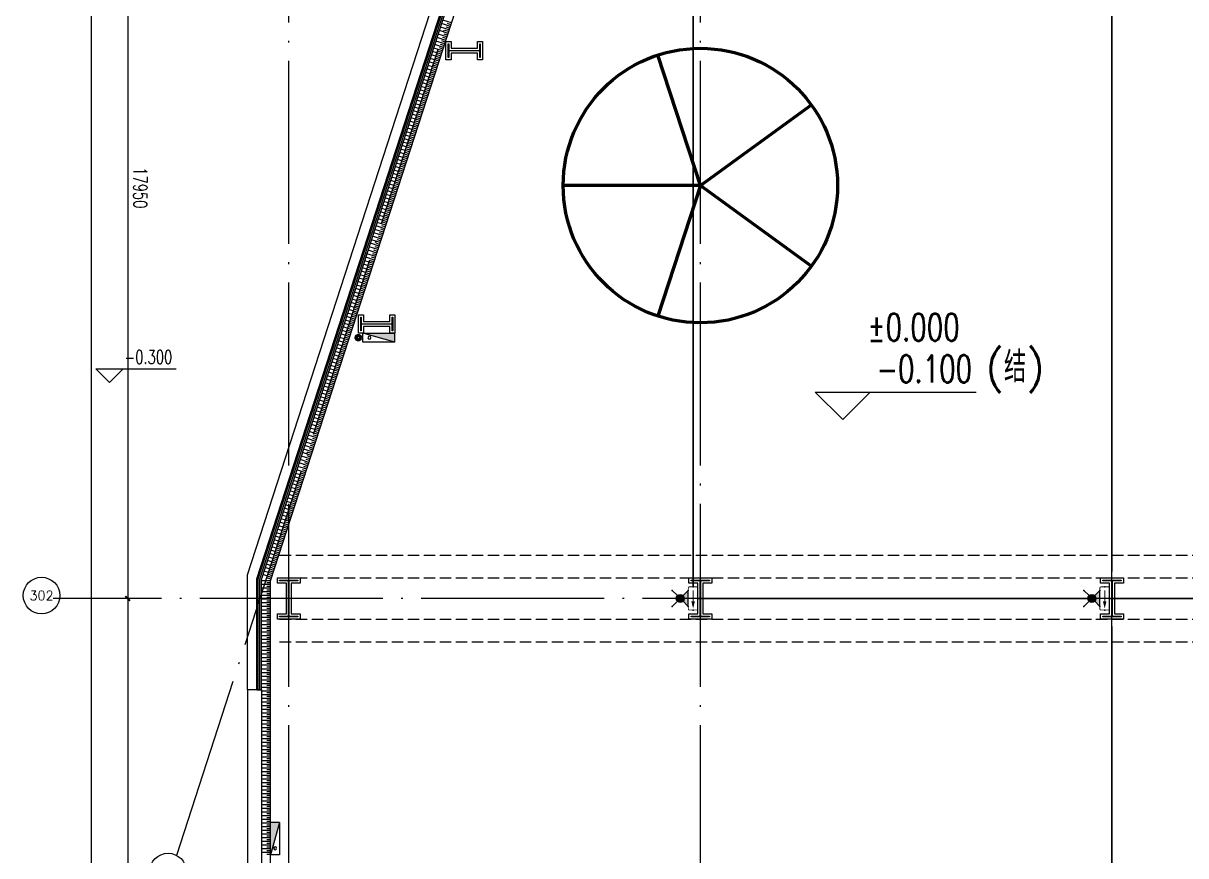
# Model space of a CAD drawing. Extents: x -1396510 to 1250330, y -1892470 to 1623980.
# Drawn here: x 329559 to 354979, y -1347547 to -1329351 of the extents above; entities that cross this region are included whole.
import ezdxf
from ezdxf.enums import TextEntityAlignment as Align

# ---------------------------------------------------------------- set-up
doc = ezdxf.new("R2010")
doc.units = 0
doc.header["$LTSCALE"] = 1000
doc.header["$MEASUREMENT"] = 0
doc.linetypes.add('DASH', pattern=[0.35, 0.25, -0.1])
doc.linetypes.add('DOTE', pattern=[2.42, 2, -0.2, 0.02, -0.2])
doc.layers.get('Defpoints').update_dxf_attribs({"color": 210})
for name, color, linetype in [('99平面图例外参$0$A-HATCH-2', 251, 'Continuous'), ('A-AXIS-D', 1, 'Continuous'), ('A-AXIS-DOTE', 14, 'DOTE'), ('A-HATCH-2', 251, 'Continuous'), ('A-LIN-V', 9, 'Continuous'), ('A-WINDOW', 140, 'Continuous'), ('AS-COLN', 6, 'Continuous'), ('AS-WALL', 40, 'Continuous'), ('EQUIP-应急', 3, 'Continuous'), ('EQUIP-照明', 3, 'Continuous'), ('SB_ZF消火栓', 10, 'Continuous'), ('SB_ZF消火栓M', 10, 'Continuous'), ('WIRE-照明', 1, 'Continuous'), ('建-墙-幕', 4, 'Continuous'), ('建-标高', 3, 'Continuous')]:
    doc.layers.add(name, color=color, linetype=linetype)
doc.layers.add('A-云线2', color=3, linetype='Continuous', plot=False)
doc.layers.add('LG-ZF消防', color=1, linetype='Continuous', lineweight=60)
doc.styles.add('_TCH_AXIS', font='COMPLEX', dxfattribs={"bigfont": 'GBCBIG'})
doc.styles.add('_TEL_DIM', font='SIMPLEX', dxfattribs={"width": 0.8, "height": 3.5, "bigfont": 'HZTXT'})
doc.styles.add('A-DIM_T3', font='SIMPLEX', dxfattribs={"width": 0.705882, "bigfont": 'GBCBIG'})
doc.styles.add('A-STANDARD', font='SIMPLEX', dxfattribs={"bigfont": 'GBCBIG'})
doc.dimstyles.new('A-DIM&&100', dxfattribs={"dimtxt": 297.5, "dimasz": 100, "dimexe": 100, "dimexo": 100, "dimgap": 126.25, "dimtad": 1, "dimdec": 0, "dimzin": 0, "dimdsep": 46, "dimtxsty": 'A-DIM_T3', "dimblk": 'ARCHTICK', "dimcen": 0.09, "dimclrt": 7, "dimazin": 2, "dimtfac": 1, "dimtdec": 0, "dimtix": 1, "dimtmove": 2, "dimatfit": 3, "dimfxl": 0, "dimtolj": 1, "dimtzin": 0, "dimarcsym": 0})

# ---------------------------------------------------------------- blocks, each defined once
blk = doc.blocks.new('4324324')
at = {"layer": 'A-HATCH-2', "color": 8, "linetype": 'DASH'}
for p, q in [((-313054, 567820), (-128854, 567820)), ((-313054, 567320), (-128854, 567320)), ((-313054, 566420), (-128854, 566420)), ((-313054, 565920), (-128854, 565920))]:
    blk.add_line(p, q, dxfattribs=at)
blk = doc.blocks.new('w4324324')
at = {"layer": 'A-HATCH-2', "color": 0, "lineweight": 60}
for q in [(-1694760, 686605), (-1697614, 684532), (-1691907, 684532), (-1696524, 681178), (-1692997, 681178)]:
    blk.add_line((-1694760, 683605), q, dxfattribs=at)
blk.add_circle((-1694760, 683605), 3000, dxfattribs=at)
blk = doc.blocks.new('342343')
at = {"layer": 'A-LIN-V', "color": 8}
blk.add_blockref('w4324324', (1048710, 103556), dxfattribs=at)
blk = doc.blocks.new('w42343243')
at = {"layer": 'A-HATCH-2', "color": 8}
blk.add_lwpolyline([(-165104, 621070), (-164604, 621070), (-164604, 620958), (-164800, 620958), (-164800, 620282), (-164604, 620282), (-164604, 620170), (-165104, 620170), (-165104, 620282), (-164908, 620282), (-164908, 620958), (-165104, 620958)], close=True, dxfattribs=at)
at = {"layer": 'AS-COLN', "color": 3}
blk.add_lwpolyline([(-165054, 621020), (-164654, 621020), (-164654, 621008), (-164850, 621008), (-164850, 620232), (-164654, 620232), (-164654, 620220), (-165054, 620220), (-165054, 620232), (-164858, 620232), (-164858, 621008), (-165054, 621008)], close=True, dxfattribs=at)
blk = doc.blocks.new('nt66')
at = {"layer": 'A-HATCH-2', "color": 8}
blk.add_lwpolyline([(-195840, 766870), (-195440, 766870), (-195440, 766758), (-195586, 766758), (-195586, 766182), (-195440, 766182), (-195440, 766070), (-195840, 766070), (-195840, 766182), (-195694, 766182), (-195694, 766758), (-195840, 766758)], close=True, dxfattribs=at)
at = {"layer": 'AS-COLN'}
blk.add_lwpolyline([(-195790, 766820), (-195490, 766820), (-195490, 766808), (-195636, 766808), (-195636, 766132), (-195490, 766132), (-195490, 766120), (-195790, 766120), (-195790, 766132), (-195644, 766132), (-195644, 766808), (-195790, 766808)], close=True, dxfattribs=at)
blk = doc.blocks.new('42343')
at = {"rotation": 270}
for p in [(-1075488, 383206), (-1077402, 377230)]:
    blk.add_blockref('nt66', p, dxfattribs=at)
at = {"layer": 'A-WINDOW'}
for p in [(-148000, -53750), (-139000, -53750), (-130000, -53750)]:
    blk.add_blockref('w42343243', p, dxfattribs=at)
blk = doc.blocks.new('A$C5D961328')
at = {"layer": 'SB_ZF消火栓'}
blk.add_hatch(color=256, dxfattribs=at).paths.add_polyline_path([(0, 40), (700, 40), (700, 240)])
for p, q in [((700, 240), (0, 240)), ((0, 240), (0, 40)), ((700, 240), (0, 40)), ((0, 40), (700, 40)), ((700, 240), (700, 40))]:
    blk.add_line(p, q, dxfattribs=at)
at = {"layer": 'SB_ZF消火栓', "color": 1}
blk.add_circle((140, 140), 32.5, dxfattribs=at)
blk = doc.blocks.new('we42342343234')
at = {"layer": 'LG-ZF消防'}
blk.add_circle((-311332, 572570), 50, dxfattribs=at)
at = {"layer": 'SB_ZF消火栓M', "xscale": -1}
for p, rotation in [((-311232, 572710), 180), ((-313294, 561270), 270)]:
    blk.add_blockref('A$C5D961328', p, dxfattribs=dict(at, rotation=rotation))
blk = doc.blocks.new('_ArchTick')
at = {"color": 0, "linetype": 'ByBlock', "const_width": 0.4}
blk.add_lwpolyline([(-0.5, -0.5), (0.5, 0.5)], dxfattribs=at)
blk = doc.blocks.new('*D5824')
at = {"layer": 'A-AXIS-D', "color": 0, "lineweight": -2, "transparency": 16777216}
for p, q in [((-2835, -35900), (-3622, -35900)), ((-3522, -35900), (-3522, -53850)), ((-2835, -53850), (-3622, -53850))]:
    blk.add_line(p, q, dxfattribs=at)
at = {"layer": 'Defpoints', "color": 0, "transparency": 16777216}
for p in [(-2735, -35900), (-3522, -53850), (-2735, -53850)]:
    blk.add_point(p, dxfattribs=at)
at = {"layer": 'A-AXIS-D', "color": 0, "lineweight": -2, "transparency": 16777216, "xscale": 100, "yscale": 100, "zscale": 100}
for p, rotation in [((-3522, -35900), 90), ((-3522, -53850), 270)]:
    blk.add_blockref('_ArchTick', p, dxfattribs=dict(at, rotation=rotation))
at = {"layer": 'A-AXIS-D', "color": 7, "transparency": 16777216, "insert": (-3247, -44875), "char_height": 297.5, "attachment_point": 5, "rotation": 270, "style": 'A-DIM_T3'}
blk.add_mtext('\\A1;17950', dxfattribs=at)
blk = doc.blocks.new('*D5825')
at = {"layer": 'A-AXIS-D', "color": 0, "lineweight": -2, "transparency": 16777216}
for p, q in [((-2835, -53850), (-3622, -53850)), ((-3522, -53850), (-3522, -71800)), ((-2835, -71800), (-3622, -71800))]:
    blk.add_line(p, q, dxfattribs=at)
at = {"layer": 'Defpoints', "color": 0, "transparency": 16777216}
for p in [(-2735, -53850), (-3522, -71800), (-2735, -71800)]:
    blk.add_point(p, dxfattribs=at)
at = {"layer": 'A-AXIS-D', "color": 0, "lineweight": -2, "transparency": 16777216, "xscale": 100, "yscale": 100, "zscale": 100}
for p, rotation in [((-3522, -53850), 90), ((-3522, -71800), 270)]:
    blk.add_blockref('_ArchTick', p, dxfattribs=dict(at, rotation=rotation))
at = {"layer": 'A-AXIS-D', "color": 7, "transparency": 16777216, "insert": (-3247, -62825), "char_height": 297.5, "attachment_point": 5, "rotation": 270, "style": 'A-DIM_T3'}
blk.add_mtext('\\A1;17950', dxfattribs=at)
blk = doc.blocks.new('*D5831')
at = {"layer": 'A-AXIS-D', "color": 0, "lineweight": -2, "transparency": 16777216}
for p, q in [((-2935, 700), (-4422, 700)), ((-4322, 700), (-4322, -72500)), ((-2935, -72500), (-4422, -72500))]:
    blk.add_line(p, q, dxfattribs=at)
at = {"layer": 'Defpoints', "color": 0, "transparency": 16777216}
for p in [(-2835, 700), (-4322, -72500), (-2835, -72500)]:
    blk.add_point(p, dxfattribs=at)
at = {"layer": 'A-AXIS-D', "color": 0, "lineweight": -2, "transparency": 16777216, "xscale": 100, "yscale": 100, "zscale": 100}
for p, rotation in [((-4322, 700), 90), ((-4322, -72500), 270)]:
    blk.add_blockref('_ArchTick', p, dxfattribs=dict(at, rotation=rotation))
at = {"layer": 'A-AXIS-D', "color": 7, "transparency": 16777216, "insert": (-4047, -35900), "char_height": 297.5, "attachment_point": 5, "rotation": 270, "style": 'A-DIM_T3'}
blk.add_mtext('\\A1;73200', dxfattribs=at)
blk = doc.blocks.new('99平面图例外参$0$$LinePat$填挖边坡')
at = {"color": 0}
for p, q in [((0, 0), (0, -1500)), ((300, 0), (300, -600))]:
    blk.add_line(p, q, dxfattribs=at)
at = {"layer": 'Defpoints', "color": 0}
blk.add_point((600, 0), dxfattribs=at)
blk = doc.blocks.new('$equip_U$00000208(EQ-138-沈勤辉)')
blk.add_hatch(color=256).paths.add_polyline_path([(0.215, 0.372), (0.503, 0.3), (0.215, 0.228)])
at = {"color": 7, "lineweight": 0}
blk.add_line((-0.503, 0.3), (0.215, 0.3), dxfattribs=at)
at = {"lineweight": 0, "const_width": 0.0571}
blk.add_lwpolyline([(-0.658, 0), (0.658, 0, 0.414214), (0.72, 0.062), (0.72, 0.538, 0.414213), (0.658, 0.6), (-0.658, 0.6, 0.414214), (-0.72, 0.538, 0), (-0.72, 0.062, 0.414245), (-0.658, 0, 18481.445439)], format="xyb", dxfattribs=at)
blk.add_lwpolyline([(0.215, 0.372), (0.503, 0.3), (0.215, 0.228), (0.215, 0.372)], dxfattribs=at)
for p in [(-0.72, 0.3), (0, 0.6), (0, 0), (0.72, 0.3)]:
    blk.add_point(p)
at = {"color": 7, "style": '_TEL_DIM', "flags": 1}
for tag in ['A', 'REMARK']:
    blk.add_attdef(tag, text='', height=0.00002, dxfattribs=at).set_placement((0, 0), align=Align.MIDDLE_CENTER)
blk = doc.blocks.new('$equip$00003158')
blk.add_hatch(color=256).paths.add_polyline_path([(0, 0.75, 1), (0, 0.25, 1)])
h = blk.add_hatch(color=256)
h.dxf.hatch_style = 1
h.paths.add_polyline_path([(0, 0.25, -0.198912), (-0.177, 0.323), (-0.5, 0), (0.5, 0), (0.177, 0.323, -0.198912)])
for p, q in [((-0.5, 1), (-0.177, 0.677)), ((0.177, 0.677), (0.5, 1)), ((-0.5, 0), (-0.177, 0.323)), ((-0.5, 0), (0.5, 0)), ((0.177, 0.323), (0.5, 0))]:
    blk.add_line(p, q)
blk.add_circle((0, 0.5), 0.25)
for p in [(-0.5, 1), (0.5, 1), (-0.5, 0), (0, 0), (0.5, 0)]:
    blk.add_point(p)
at = {"color": 7, "style": '_TEL_DIM', "flags": 1}
for tag in ['A', 'REMARK']:
    blk.add_attdef(tag, text='', height=0.00002, dxfattribs=at).set_placement((0, 0), align=Align.MIDDLE_CENTER)
blk = doc.blocks.new('世赫3#厂房一层0821')
at = {"layer": 'A-AXIS-D'}
for centre in [(-5406.7, -53785.7), (-2639.2, -59818.4)]:
    blk.add_circle(centre, 400, dxfattribs=at)
at = {"layer": 'A-AXIS-DOTE', "color": 8, "ltscale": 2}
for p, q in [((0, -79980), (0, 6235)), ((9000, -79980), (9000, 5504)), ((18000, -79980), (18000, 5504)), ((190814.2, -53850), (-5155.8, -53850))]:
    blk.add_line(p, q, dxfattribs=at)
blk.add_lwpolyline([(-2450.9, -59462.8), (19193, 7244.4)], dxfattribs=at)
at = {"layer": 'A-LIN-V'}
for p, q in [((-400, -53465.8), (13400.4, -10932.7)), ((-400, -72000.1), (-400, -53465.8))]:
    blk.add_line(p, q, dxfattribs=at)
blk.add_lwpolyline([(-900, -55850), (-900, -53336.7), (12923.4, -10777.9), (13195.4, -10866.3)], dxfattribs=at)
at = {"layer": 'AS-WALL'}
for p, q in [((-900, -55850), (-900, -72500.1)), ((-600, -55850), (-900, -55850)), ((-600, -55850), (-600, -72200.1))]:
    blk.add_line(p, q, dxfattribs=at)
at = {"layer": '建-墙-幕'}
for p, q in [((-700, -53418.4), (4989.1, -35884.6)), ((-666.7, -53423.6), (5020.8, -35894.9)), ((-633.3, -53428.9), (5052.5, -35905.1)), ((-600, -53434.2), (5084.2, -35915.4)), ((-700, -55850), (-700, -53418.4)), ((-666.7, -55850), (-666.7, -53423.6)), ((-633.3, -55850), (-633.3, -53428.9)), ((-600, -55850), (-600, -53434.2)), ((-700, -55850), (-600, -55850))]:
    blk.add_line(p, q, dxfattribs=at)
at = {"layer": '建-标高', "color": 8}
for p, q in [((-3921.4, -49126.9), (-4221.4, -48826.9)), ((-4221.4, -48826.9), (-2461.4, -48826.9)), ((-3921.4, -49126.9), (-3621.4, -48826.9)), ((12113.6, -49940), (11513.6, -49340)), ((11513.6, -49340), (15033.6, -49340)), ((12113.6, -49940), (12713.6, -49340))]:
    blk.add_line(p, q, dxfattribs=at)
at = {"layer": '99平面图例外参$0$A-HATCH-2', "color": 203, "yscale": 0.1333333333333333, "zscale": 0.1333333333333333}
for p, xscale, rotation in [((3507.6, -41422.4), 0.1335601097542633, 252.0237134181383), ((3532.4, -41346.2), 0.1335601097542633, 252.0237134181383), ((3557.1, -41270), 0.1335601097542633, 252.0237134181383), ((3408.7, -41727.3), 0.1335601097542633, 252.0237134181383), ((3433.4, -41651.1), 0.1335601097542633, 252.0237134181383), ((3458.2, -41574.8), 0.1335601097542633, 252.0237134181383), ((3482.9, -41498.6), 0.1335601097542633, 252.0237134181383), ((3334.5, -41956), 0.1335601097542633, 252.0237134181383), ((3359.2, -41879.7), 0.1335601097542633, 252.0237134181383), ((3384, -41803.5), 0.1335601097542633, 252.0237134181383), ((3260.3, -42184.6), 0.1335601097542633, 252.0237134181383), ((3285, -42108.4), 0.1335601097542633, 252.0237134181383), ((3309.8, -42032.2), 0.1335601097542633, 252.0237134181383), ((3161.4, -42489.5), 0.1335601097542633, 252.0237134181383), ((3186.1, -42413.3), 0.1335601097542633, 252.0237134181383), ((3210.9, -42337.1), 0.1335601097542633, 252.0237134181383), ((3235.6, -42260.9), 0.1335601097542633, 252.0237134181383), ((3087.2, -42718.2), 0.1335601097542633, 252.0237134181383), ((3111.9, -42642), 0.1335601097542633, 252.0237134181383), ((3136.7, -42565.8), 0.1335601097542633, 252.0237134181383), ((3013, -42946.9), 0.1335601097542633, 252.0237134181383), ((3037.7, -42870.7), 0.1335601097542633, 252.0237134181383), ((3062.5, -42794.4), 0.1335601097542633, 252.0237134181383), ((2914.1, -43251.8), 0.1335601097542633, 252.0237134181383), ((2938.8, -43175.6), 0.1335601097542633, 252.0237134181383), ((2963.5, -43099.3), 0.1335601097542633, 252.0237134181383), ((2988.3, -43023.1), 0.1335601097542633, 252.0237134181383), ((2839.9, -43480.5), 0.1335601097542633, 252.0237134181383), ((2864.6, -43404.2), 0.1335601097542633, 252.0237134181383), ((2889.3, -43328), 0.1335601097542633, 252.0237134181383), ((2765.7, -43709.1), 0.1335601097542633, 252.0237134181383), ((2790.4, -43632.9), 0.1335601097542633, 252.0237134181383), ((2815.1, -43556.7), 0.1335601097542633, 252.0237134181383), ((2666.8, -44014), 0.1335601097542633, 252.0237134181383), ((2691.5, -43937.8), 0.1335601097542633, 252.0237134181383), ((2716.2, -43861.6), 0.1335601097542633, 252.0237134181383), ((2740.9, -43785.3), 0.1335601097542633, 252.0237134181383), ((2592.6, -44242.7), 0.1335601097542633, 252.0237134181383), ((2617.3, -44166.5), 0.1335601097542633, 252.0237134181383), ((2642, -44090.2), 0.1335601097542633, 252.0237134181383), ((2518.4, -44471.4), 0.1335601097542633, 252.0237134181383), ((2543.1, -44395.1), 0.1335601097542633, 252.0237134181383), ((2567.8, -44318.9), 0.1335601097542633, 252.0237134181383), ((2419.4, -44776.3), 0.1335601097542633, 252.0237134181383), ((2444.2, -44700), 0.1335601097542633, 252.0237134181383), ((2468.9, -44623.8), 0.1335601097542633, 252.0237134181383), ((2493.6, -44547.6), 0.1335601097542633, 252.0237134181383), ((2345.2, -45004.9), 0.1335601097542633, 252.0237134181383), ((2370, -44928.7), 0.1335601097542633, 252.0237134181383), ((2394.7, -44852.5), 0.1335601097542633, 252.0237134181383), ((2271, -45233.6), 0.1335601097542633, 252.0237134181383), ((2295.8, -45157.4), 0.1335601097542633, 252.0237134181383), ((2320.5, -45081.2), 0.1335601097542633, 252.0237134181383), ((2172.1, -45538.5), 0.1335601097542633, 252.0237134181383), ((2196.8, -45462.3), 0.1335601097542633, 252.0237134181383), ((2221.6, -45386.1), 0.1335601097542633, 252.0237134181383), ((2246.3, -45309.8), 0.1335601097542633, 252.0237134181383), ((2097.9, -45767.2), 0.1335601097542633, 252.0237134181383), ((2122.6, -45691), 0.1335601097542633, 252.0237134181383), ((2147.4, -45614.7), 0.1335601097542633, 252.0237134181383), ((1999, -46072.1), 0.1335601097542633, 252.0237134181383), ((2023.7, -45995.8), 0.1335601097542633, 252.0237134181383), ((2048.5, -45919.6), 0.1335601097542633, 252.0237134181383), ((2073.2, -45843.4), 0.1335601097542633, 252.0237134181383), ((1924.8, -46300.7), 0.1335601097542633, 252.0237134181383), ((1949.5, -46224.5), 0.1335601097542633, 252.0237134181383), ((1974.3, -46148.3), 0.1335601097542633, 252.0237134181383), ((1850.6, -46529.4), 0.1335601097542633, 252.0237134181383), ((1875.3, -46453.2), 0.1335601097542633, 252.0237134181383), ((1900.1, -46377), 0.1335601097542633, 252.0237134181383), ((1751.7, -46834.3), 0.1335601097542633, 252.0237134181383), ((1776.4, -46758.1), 0.1335601097542633, 252.0237134181383), ((1801.1, -46681.9), 0.1335601097542633, 252.0237134181383), ((1825.9, -46605.6), 0.1335601097542633, 252.0237134181383), ((1677.5, -47063), 0.1335601097542633, 252.0237134181383), ((1702.2, -46986.8), 0.1335601097542633, 252.0237134181383), ((1726.9, -46910.5), 0.1335601097542633, 252.0237134181383), ((1603.3, -47291.7), 0.1335601097542633, 252.0237134181383), ((1628, -47215.4), 0.1335601097542633, 252.0237134181383), ((1652.7, -47139.2), 0.1335601097542633, 252.0237134181383), ((1504.4, -47596.6), 0.1335601097542633, 252.0237134181383), ((1529.1, -47520.3), 0.1335601097542633, 252.0237134181383), ((1553.8, -47444.1), 0.1335601097542633, 252.0237134181383), ((1578.5, -47367.9), 0.1335601097542633, 252.0237134181383), ((1430.2, -47825.2), 0.1335601097542633, 252.0237134181383), ((1454.9, -47749), 0.1335601097542633, 252.0237134181383), ((1479.6, -47672.8), 0.1335601097542633, 252.0237134181383), ((1356, -48053.9), 0.1335601097542633, 252.0237134181383), ((1380.7, -47977.7), 0.1335601097542633, 252.0237134181383), ((1405.4, -47901.5), 0.1335601097542633, 252.0237134181383), ((1257, -48358.8), 0.1335601097542633, 252.0237134181383), ((1281.8, -48282.6), 0.1335601097542633, 252.0237134181383), ((1306.5, -48206.3), 0.1335601097542633, 252.0237134181383), ((1331.2, -48130.1), 0.1335601097542633, 252.0237134181383), ((1182.8, -48587.5), 0.1335601097542633, 252.0237134181383), ((1207.6, -48511.2), 0.1335601097542633, 252.0237134181383), ((1232.3, -48435), 0.1335601097542633, 252.0237134181383), ((1108.6, -48816.1), 0.1335601097542633, 252.0237134181383), ((1133.4, -48739.9), 0.1335601097542633, 252.0237134181383), ((1158.1, -48663.7), 0.1335601097542633, 252.0237134181383), ((1009.7, -49121), 0.1335601097542633, 252.0237134181383), ((1034.4, -49044.8), 0.1335601097542633, 252.0237134181383), ((1059.2, -48968.6), 0.1335601097542633, 252.0237134181383), ((1083.9, -48892.4), 0.1335601097542633, 252.0237134181383), ((935.5, -49349.7), 0.1335601097542633, 252.0237134181383), ((960.3, -49273.5), 0.1335601097542633, 252.0237134181383), ((985, -49197.3), 0.1335601097542633, 252.0237134181383), ((861.3, -49578.4), 0.1335601097542633, 252.0237134181383), ((886.1, -49502.2), 0.1335601097542633, 252.0237134181383), ((910.8, -49425.9), 0.1335601097542633, 252.0237134181383), ((762.4, -49883.3), 0.1335601097542633, 252.0237134181383), ((787.1, -49807.1), 0.1335601097542633, 252.0237134181383), ((811.9, -49730.8), 0.1335601097542633, 252.0237134181383), ((836.6, -49654.6), 0.1335601097542633, 252.0237134181383), ((688.2, -50112), 0.1335601097542633, 252.0237134181383), ((712.9, -50035.7), 0.1335601097542633, 252.0237134181383), ((737.7, -49959.5), 0.1335601097542633, 252.0237134181383), ((614, -50340.6), 0.1335601097542633, 252.0237134181383), ((638.7, -50264.4), 0.1335601097542633, 252.0237134181383), ((663.5, -50188.2), 0.1335601097542633, 252.0237134181383), ((515.1, -50645.5), 0.1335601097542633, 252.0237134181383), ((539.8, -50569.3), 0.1335601097542633, 252.0237134181383), ((564.5, -50493.1), 0.1335601097542633, 252.0237134181383), ((589.3, -50416.9), 0.1335601097542633, 252.0237134181383), ((440.9, -50874.2), 0.1335601097542633, 252.0237134181383), ((465.6, -50798), 0.1335601097542633, 252.0237134181383), ((490.3, -50721.7), 0.1335601097542633, 252.0237134181383), ((366.7, -51102.9), 0.1335601097542633, 252.0237134181383), ((391.4, -51026.6), 0.1335601097542633, 252.0237134181383), ((416.2, -50950.4), 0.1335601097542633, 252.0237134181383), ((267.8, -51407.8), 0.1335601097542633, 252.0237134181383), ((292.5, -51331.5), 0.1335601097542633, 252.0237134181383), ((317.2, -51255.3), 0.1335601097542633, 252.0237134181383), ((342, -51179.1), 0.1335601097542633, 252.0237134181383), ((193.6, -51636.4), 0.1335601097542633, 252.0237134181383), ((218.3, -51560.2), 0.1335601097542633, 252.0237134181383), ((243, -51484), 0.1335601097542633, 252.0237134181383), ((119.4, -51865.1), 0.1335601097542633, 252.0237134181383), ((144.1, -51788.9), 0.1335601097542633, 252.0237134181383), ((168.8, -51712.7), 0.1335601097542633, 252.0237134181383), ((20.4, -52170), 0.1335601097542633, 252.0237134181383), ((45.2, -52093.8), 0.1335601097542633, 252.0237134181383), ((69.9, -52017.6), 0.1335601097542633, 252.0237134181383), ((94.6, -51941.3), 0.1335601097542633, 252.0237134181383), ((-53.8, -52398.7), 0.1335601097542633, 252.0237134181383), ((-29, -52322.5), 0.1335601097542633, 252.0237134181383), ((-4.3, -52246.2), 0.1335601097542633, 252.0237134181383), ((-127.9, -52627.4), 0.1335601097542633, 252.0237134181383), ((-103.2, -52551.1), 0.1335601097542633, 252.0237134181383), ((-78.5, -52474.9), 0.1335601097542633, 252.0237134181383), ((-226.9, -52932.2), 0.1335601097542633, 252.0237134181383), ((-202.1, -52856), 0.1335601097542633, 252.0237134181383), ((-177.4, -52779.8), 0.1335601097542633, 252.0237134181383), ((-152.7, -52703.6), 0.1335601097542633, 252.0237134181383), ((-301.1, -53160.9), 0.1335601097542633, 252.0237134181383), ((-276.3, -53084.7), 0.1335601097542633, 252.0237134181383), ((-251.6, -53008.5), 0.1335601097542633, 252.0237134181383), ((-375.3, -53389.6), 0.1335601097542633, 252.0237134181383), ((-350.5, -53313.4), 0.1335601097542633, 252.0237134181383), ((-325.8, -53237.1), 0.1335601097542633, 252.0237134181383), ((-400, -53465.8), 0.1337246376890766, 270.0000000008202), ((-400, -53546.1), 0.1337246376890766, 270.0000000008202), ((-400, -53626.3), 0.1337246376890766, 270.0000000008202), ((-400, -53706.5), 0.1337246376890766, 270.0000000008202), ((-400, -53786.8), 0.1337246376890766, 270.0000000008202), ((-400, -53867), 0.1337246376890766, 270.0000000008202), ((-400, -53947.2), 0.1337246376890766, 270.0000000008202), ((-400, -54027.5), 0.1337246376890766, 270.0000000008202), ((-400, -54107.7), 0.1337246376890766, 270.0000000008202), ((-400, -54187.9), 0.1337246376890766, 270.0000000008202), ((-400, -54268.2), 0.1337246376890766, 270.0000000008202), ((-400, -54348.4), 0.1337246376890766, 270.0000000008202), ((-400, -54428.6), 0.1337246376890766, 270.0000000008202), ((-400, -54508.9), 0.1337246376890766, 270.0000000008202), ((-400, -54589.1), 0.1337246376890766, 270.0000000008202), ((-400, -54669.3), 0.1337246376890766, 270.0000000008202), ((-400, -54749.6), 0.1337246376890766, 270.0000000008202), ((-400, -54829.8), 0.1337246376890766, 270.0000000008202), ((-400, -54910), 0.1337246376890766, 270.0000000008202), ((-400, -54990.3), 0.1337246376890766, 270.0000000008202), ((-400, -55070.5), 0.1337246376890766, 270.0000000008202), ((-400, -55150.7), 0.1337246376890766, 270.0000000008202), ((-400, -55231), 0.1337246376890766, 270.0000000008202), ((-400, -55311.2), 0.1337246376890766, 270.0000000008202), ((-400, -55391.5), 0.1337246376890766, 270.0000000008202), ((-400, -55471.7), 0.1337246376890766, 270.0000000008202), ((-400, -55551.9), 0.1337246376890766, 270.0000000008202), ((-400, -55632.2), 0.1337246376890766, 270.0000000008202), ((-400, -55712.4), 0.1337246376890766, 270.0000000008202), ((-400, -55792.6), 0.1337246376890766, 270.0000000008202), ((-400, -55872.9), 0.1337246376890766, 270.0000000008202), ((-400, -55953.1), 0.1337246376890766, 270.0000000008202), ((-400, -56033.3), 0.1337246376890766, 270.0000000008202), ((-400, -56113.6), 0.1337246376890766, 270.0000000008202), ((-400, -56193.8), 0.1337246376890766, 270.0000000008202), ((-400, -56274), 0.1337246376890766, 270.0000000008202), ((-400, -56354.3), 0.1337246376890766, 270.0000000008202), ((-400, -56434.5), 0.1337246376890766, 270.0000000008202), ((-400, -56514.7), 0.1337246376890766, 270.0000000008202), ((-400, -56595), 0.1337246376890766, 270.0000000008202), ((-400, -56675.2), 0.1337246376890766, 270.0000000008202), ((-400, -56755.4), 0.1337246376890766, 270.0000000008202), ((-400, -56835.7), 0.1337246376890766, 270.0000000008202), ((-400, -56915.9), 0.1337246376890766, 270.0000000008202), ((-400, -56996.1), 0.1337246376890766, 270.0000000008202), ((-400, -57076.4), 0.1337246376890766, 270.0000000008202), ((-400, -57156.6), 0.1337246376890766, 270.0000000008202), ((-400, -57236.9), 0.1337246376890766, 270.0000000008202), ((-400, -57317.1), 0.1337246376890766, 270.0000000008202), ((-400, -57397.3), 0.1337246376890766, 270.0000000008202), ((-400, -57477.6), 0.1337246376890766, 270.0000000008202), ((-400, -57557.8), 0.1337246376890766, 270.0000000008202), ((-400, -57638), 0.1337246376890766, 270.0000000008202), ((-400, -57718.3), 0.1337246376890766, 270.0000000008202), ((-400, -57798.5), 0.1337246376890766, 270.0000000008202), ((-400, -57878.7), 0.1337246376890766, 270.0000000008202), ((-400, -57959), 0.1337246376890766, 270.0000000008202), ((-400, -58039.2), 0.1337246376890766, 270.0000000008202), ((-400, -58119.4), 0.1337246376890766, 270.0000000008202), ((-400, -58199.7), 0.1337246376890766, 270.0000000008202), ((-400, -58279.9), 0.1337246376890766, 270.0000000008202), ((-400, -58360.1), 0.1337246376890766, 270.0000000008202), ((-400, -58440.4), 0.1337246376890766, 270.0000000008202), ((-400, -58520.6), 0.1337246376890766, 270.0000000008202), ((-400, -58600.8), 0.1337246376890766, 270.0000000008202), ((-400, -58681.1), 0.1337246376890766, 270.0000000008202), ((-400, -58761.3), 0.1337246376890766, 270.0000000008202), ((-400, -58841.5), 0.1337246376890766, 270.0000000008202), ((-400, -58921.8), 0.1337246376890766, 270.0000000008202), ((-400, -59002), 0.1337246376890766, 270.0000000008202), ((-400, -59082.3), 0.1337246376890766, 270.0000000008202), ((-400, -59162.5), 0.1337246376890766, 270.0000000008202), ((-400, -59242.7), 0.1337246376890766, 270.0000000008202), ((-400, -59323), 0.1337246376890766, 270.0000000008202), ((-400, -59403.2), 0.1337246376890766, 270.0000000008202)]:
    blk.add_blockref('99平面图例外参$0$$LinePat$填挖边坡', p, dxfattribs=dict(at, xscale=xscale, rotation=rotation))
at = {"layer": 'A-LIN-V', "color": 8, "rotation": 90}
blk.add_blockref('342343', (796160.7, 601225), dxfattribs=at)
at = {"layer": 'A-WINDOW'}
for name in ['42343', '4324324']:
    blk.add_blockref(name, (312854.2, -620720), dxfattribs=at)
at = {"layer": 'SB_ZF消火栓'}
blk.add_blockref('we42342343234', (312854.2, -620720), dxfattribs=at)
at = {"layer": 'A-AXIS-D', "color": 7, "style": '_TCH_AXIS'}
blk.add_text('302', height=206.28, dxfattribs=at).set_placement((-5667, -53888.9), (-5146.4, -53888.9), align=Align.FIT)
at = {"layer": '建-标高', "color": 7, "style": 'A-STANDARD', "width": 0.705882}
for s, height, p in [('%%P0.000', 595, (12653.6, -48220)), ('-0.300', 297.5, (-3591.4, -48721.9)), ('-0.100', 595, (12853.6, -49130))]:
    blk.add_text(s, height=height, dxfattribs=at).set_placement(p)
at = {"layer": '建-标高', "color": 7, "style": 'A-STANDARD'}
blk.add_text('(结)', height=675.18, dxfattribs=at).set_placement((15233.6, -49130))
at = {"layer": 'A-AXIS-D'}
for base, p1, p2, picture, middle in [((-4321.6, -72500.1), (-2835.2, 700), (-2835.2, -72500.1), '*D5831', (-4046.6, -35900)), ((-3521.6, -53850), (-2735.2, -35900), (-2735.2, -53850), '*D5824', (-3246.6, -44875)), ((-3521.6, -71800), (-2735.2, -53850), (-2735.2, -71800), '*D5825', (-3246.6, -62825))]:
    dim = blk.add_linear_dim(base=base, p1=p1, p2=p2, angle=270, dimstyle='A-DIM&&100', dxfattribs=at)
    dim.commit()
    dim.dimension.update_dxf_attribs({"geometry": picture, "text_midpoint": middle, "dimtype": 161, "text_rotation": 270})

msp = doc.modelspace()

# ---------------------------------------------------------------- linework, layer by layer
at = {"layer": 'WIRE-照明', "color": 6, "linetype": 'DASH', "const_width": 35}
for points in [[(353365.8, -1341337.8), (353365.8, -1323769)], [(344206.8, -1341671.9), (344206.8, -1324329)], [(344311.8, -1341924), (352839.3, -1341924)], [(353311.8, -1341924), (365839.3, -1341924)], [(353365.8, -1358951.5), (353365.8, -1342531.7)]]:
    msp.add_lwpolyline(points, dxfattribs=at)

# ---------------------------------------------------------------- block references
at = {"layer": 'A-云线2'}
msp.add_blockref('世赫3#厂房一层0821', (335365.8, -1288074), dxfattribs=at)
at = {"layer": 'EQUIP-应急', "xscale": 350.0000000000001, "yscale": 350.0000000000001, "zscale": 350.0000000000001, "rotation": 90.00000000000001}
for p in [(344101.8, -1341924), (353101.8, -1341924)]:
    msp.add_blockref('$equip$00003158', p, dxfattribs=at)
at = {"layer": 'EQUIP-照明', "xscale": -350, "yscale": 350, "zscale": 350, "rotation": 90}
for p in [(344311.8, -1341924), (353311.8, -1341924)]:
    msp.add_blockref('$equip_U$00000208(EQ-138-沈勤辉)', p, dxfattribs=at)

doc.saveas('drawing.dxf')
